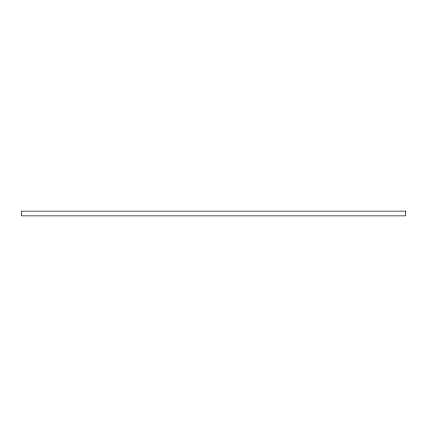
<?xml version="1.0" encoding="UTF-8"?>
<svg xmlns="http://www.w3.org/2000/svg" width="427" height="427" viewBox="0 0 427 427"><rect width="100%" height="100%" fill="white"/><g stroke="black" fill="none" stroke-linecap="round" stroke-linejoin="round"><path stroke-width="0.64" d="M405.65 211.141L21.35 211.141L21.35 215.859L405.65 215.859L405.65 211.141"/></g></svg>
